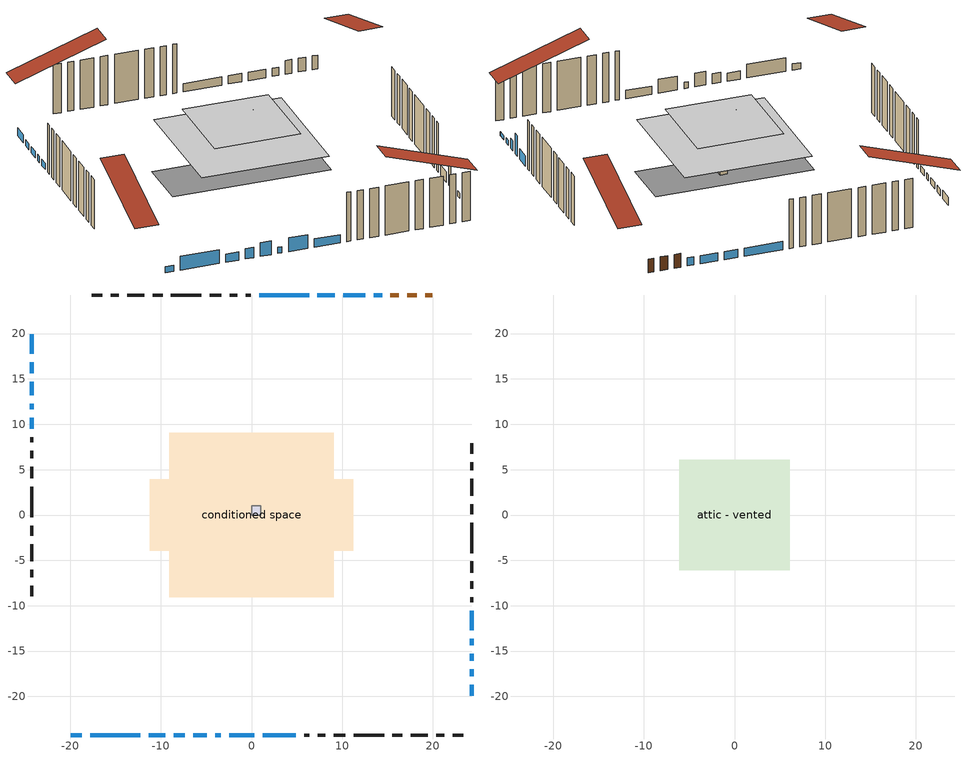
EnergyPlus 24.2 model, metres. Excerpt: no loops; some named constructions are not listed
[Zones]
central ac airloop ret air zone
 floor adiabatic (AdiabaticConst): 0,0 0,1 1,1 1,0 z0
 wall adiabatic (AdiabaticConst): 0,1 0,0 1,0 1,1 0,1 z0:1
 ceiling adiabatic (AdiabaticConst): 1,0 1,1 0,1 0,0 z1
conditioned space
 floor adiabatic (AdiabaticFloorConstruction): -9.06,-9.06 -9.06,9.06 9.06,9.06 9.06,-9.06 z4.88
 floor foundation (Slab1 construction): -11.21,-3.93 -11.21,3.93 11.21,3.93 11.21,-3.93 z0
 wall outside (AdiabaticWallConstruction 1): 19.91,24.25 19.16,24.25 / 18.23,24.25 17.18,24.25 / 16.25,24.25 15.31,24.25 z0:2.03
 wall outside (AdiabaticWallConstruction): 14.39,24.25 13.47,24.25 / -24.25,19.91 -24.25,17.78 / 12.54,24.25 10.1,24.25 / -11.35,-24.25 -9.52,-24.25 / 9.18,24.25 7.27,24.25 / 6.34,24.25 0.85,24.25 / 1.22,-24.25 4.88,-24.25 z0:1.22; -19.92,-24.25 -18.69,-24.25 / -24.25,16.85 -24.25,15.63 / -24.25,14.7 -24.25,13.18 / -24.25,12.25 -24.25,11.64 / -24.25,10.71 -24.25,9.49 / -3.99,-24.25 -3.38,-24.25 z0:0.92; 24.25,-19.92 24.25,-18.69 z0:0.61; 24.25,-17.77 24.25,-17 z0:0.76; -17.77,-24.25 -12.28,-24.25 / -6.45,-24.25 -4.92,-24.25 / -2.45,-24.25 0.29,-24.25 z0:2.03; 24.25,-16.08 24.25,-15.31 z0:1.53; 24.25,-14.38 24.25,-13.62 z0:3.05; -8.59,-24.25 -7.37,-24.25 / 24.25,-12.69 24.25,-10.56 z0:1.52
 wall outside (Wall1 construction): -0.07,24.25 -0.64,24.25 / 5.81,-24.25 6.37,-24.25 / -24.25,8.56 -24.25,7.99 / 24.25,-9.63 24.25,-9.06 z0:7.32
 wall outside (Wall3 construction): -1.57,24.25 -2.39,24.25 / 7.3,-24.25 8.12,-24.25 / -24.25,7.07 -24.25,6.25 / 24.25,-8.13 24.25,-7.32 z0:7.32
 wall outside (Wall4 construction): -3.32,24.25 -4.59,24.25 / 9.05,-24.25 10.32,-24.25 / -24.25,5.32 -24.25,4.05 / 24.25,-6.39 24.25,-5.12 z0:7.32
 wall outside (Wall5 construction): -5.51,24.25 -8.87,24.25 / 11.25,-24.25 14.61,-24.25 / -24.25,3.12 -24.25,-0.24 / 24.25,-4.19 24.25,-0.83 z0:7.32
 wall outside (Wall6 construction): -9.8,24.25 -10.91,24.25 / 15.53,-24.25 16.64,-24.25 / -24.25,-1.17 -24.25,-2.27 / 24.25,0.1 24.25,1.2 z0:7.32
 wall outside (Wall7 construction): -11.84,24.25 -13.72,24.25 / 17.57,-24.25 19.45,-24.25 / -24.25,-3.2 -24.25,-5.08 / 24.25,2.13 24.25,4.01 z0:7.32
 wall outside (Wall8 construction): -14.64,24.25 -15.51,24.25 / 20.38,-24.25 21.24,-24.25 / -24.25,-6.01 -24.25,-6.87 / 24.25,4.94 24.25,5.8 z0:7.32
 wall outside (Wall9 construction): -16.44,24.25 -17.59,24.25 / 22.17,-24.25 23.32,-24.25 / -24.25,-7.8 -24.25,-8.95 / 24.25,6.73 24.25,7.88 z0:7.32
 window (WindowConstruction 21): 14.39,24.25 13.47,24.25 z0:1.22
 window (WindowConstruction 5): -19.91,-24.25 -18.69,-24.25 z0:0.91
 window (WindowConstruction 6): -24.25,19.91 -24.25,17.78 z0:1.22
 window (WindowConstruction 7): -24.25,16.85 -24.25,15.63 z0:0.91
 window (WindowConstruction 8): 24.25,-19.91 24.25,-18.69 z0:0.61
 window (WindowConstruction 9): 24.25,-17.77 24.25,-17 z0:0.76
 window (WindowConstruction 10): 12.54,24.25 10.1,24.25 z0:1.22
 window (WindowConstruction 11): -17.77,-24.25 -12.28,-24.25 z0:2.03
 window (WindowConstruction 12): -11.35,-24.25 -9.52,-24.25 z0:1.22
 window (WindowConstruction 13): -24.25,14.7 -24.25,13.18 z0:0.91
 window (WindowConstruction 14): -24.25,12.25 -24.25,11.64 z0:0.91
 window (WindowConstruction 15): 24.25,-16.07 24.25,-15.31 z0:1.52
 window (WindowConstruction 16): 24.25,-14.38 24.25,-13.62 z0:3.05
 window (WindowConstruction 17): 9.18,24.25 7.27,24.25 z0:1.22
 window (WindowConstruction 18): -8.59,-24.25 -7.37,-24.25 z0:1.52
 window (WindowConstruction 19): -6.44,-24.25 -4.92,-24.25 z0:2.03
 window (WindowConstruction 20): -24.25,10.71 -24.25,9.49 z0:0.91
 window (WindowConstruction): 24.25,-12.69 24.25,-10.56 z0:1.52
 window (WindowConstruction 1): 6.34,24.25 0.86,24.25 z0:1.22
 window (WindowConstruction 2): -3.99,-24.25 -3.38,-24.25 z0:0.91
 window (WindowConstruction 3): -2.45,-24.25 0.29,-24.25 z0:2.03
 window (WindowConstruction 4): 1.22,-24.25 4.88,-24.25 z0:1.22
 door (Door): 19.91,24.25 19.16,24.25 z0:2.03
 door (Door 1): 18.23,24.25 17.18,24.25 z0:2.03
 door (Door 2): 16.25,24.25 15.32,24.25 z0:2.03
 ceiling adiabatic (AdiabaticFloorConstruction): 9.06,-9.06 9.06,9.06 -9.06,9.06 -9.06,-9.06 z4.88
attic - vented
 floor to conditioned space (Floor1 construction Reversed): -6.1,-6.1 -6.1,6.1 6.1,6.1 6.1,-6.1 z7.32
 floor to conditioned space (Floor2 construction Reversed): -2.62,-2.62 -2.62,2.62 2.62,2.62 2.62,-2.62 z7.32
 roof outside (Roof1 construction): 20.84,24.25,7.32 20.84,11.32,11.62 24.25,11.32,11.62 24.25,24.25,7.32; -20.84,-24.25,7.32 -20.84,-11.32,11.62 -24.25,-11.32,11.62 -24.25,-24.25,7.32; -24.25,20.84,7.32 -11.32,20.84,11.62 -11.32,24.25,11.62 -24.25,24.25,7.32; 24.25,-20.84,7.32 11.32,-20.84,11.62 11.32,-24.25,11.62 24.25,-24.25,7.32
[Schedule:Day:Interval]
clothes dryer exhaust 0 schedule day: No, 01:00, 0.123457, 02:00, 0.0740741, 03:00, 0.0493827, 04:00, 0.0246914, 05:00, 0.0493827, 06:00, 0.0740741, 07:00, 0.197531, 08:00, 0.395062, 09:00, 0.592593, 10:00, 0.839506, 11:00, 0.962963, 12:00, 1, 13:00, 0.91358, 14:00, 0.82716, 15:00, 0.716049, 16:00, 0.753086, 17:00, 0.679012, 18:00, 0.666667, 20:00, 0.62963, 21:00, 0.641975, 22:00, 0.666667, 23:00, 0.54321, 24:00, 0.296296
clothes dryer exhaust 0 schedule default day; cooling season schedule day; cooling season schedule day 2; cooling season schedule default day; exterior lighting schedule default day; natural vent schedule default day: No, 24:00, 0
cooling season schedule day 1: No, 24:00, 1
exterior lighting schedule day: No, 01:00, 0.566667, 03:00, 0.524167, 05:00, 0.495833, 06:00, 0.5525, 07:00, 0.623333, 08:00, 0.580833, 09:00, 0.439167, 10:00, 0.354167, 12:00, 0.34, 13:00, 0.354167, 14:00, 0.396667, 15:00, 0.425, 16:00, 0.495833, 17:00, 0.623333, 18:00, 0.793333, 19:00, 0.906667, 20:00, 0.963333, 21:00, 0.991667, 22:00, 0.920833, 23:00, 0.793333, 24:00, 0.665833
exterior lighting schedule day 1: No, 01:00, 0.528571, 03:00, 0.488929, 05:00, 0.4625, 06:00, 0.515357, 07:00, 0.581429, 08:00, 0.541786, 09:00, 0.409643, 10:00, 0.330357, 12:00, 0.317143, 13:00, 0.330357, 14:00, 0.37, 15:00, 0.396429, 16:00, 0.4625, 17:00, 0.581429, 18:00, 0.74, 19:00, 0.845714, 20:00, 0.898571, 21:00, 0.925, 22:00, 0.858929, 23:00, 0.74, 24:00, 0.621071
exterior lighting schedule day 10: No, 01:00, 0.552381, 03:00, 0.510952, 05:00, 0.483333, 06:00, 0.538571, 07:00, 0.607619, 08:00, 0.56619, 09:00, 0.428095, 10:00, 0.345238, 12:00, 0.331429, 13:00, 0.345238, 14:00, 0.386667, 15:00, 0.414286, 16:00, 0.483333, 17:00, 0.607619, 18:00, 0.773333, 19:00, 0.88381, 20:00, 0.939048, 21:00, 0.966667, 22:00, 0.897619, 23:00, 0.773333, 24:00, 0.649048
exterior lighting schedule day 11: No, 01:00, 0.571429, 03:00, 0.528571, 05:00, 0.5, 06:00, 0.557143, 07:00, 0.628571, 08:00, 0.585714, 09:00, 0.442857, 10:00, 0.357143, 12:00, 0.342857, 13:00, 0.357143, 14:00, 0.4, 15:00, 0.428571, 16:00, 0.5, 17:00, 0.628571, 18:00, 0.8, 19:00, 0.914286, 20:00, 0.971429, 21:00, 1, 22:00, 0.928571, 23:00, 0.8, 24:00, 0.671429
exterior lighting schedule day 2: No, 01:00, 0.485714, 03:00, 0.449286, 05:00, 0.425, 06:00, 0.473571, 07:00, 0.534286, 08:00, 0.497857, 09:00, 0.376429, 10:00, 0.303571, 12:00, 0.291429, 13:00, 0.303571, 14:00, 0.34, 15:00, 0.364286, 16:00, 0.425, 17:00, 0.534286, 18:00, 0.68, 19:00, 0.777143, 20:00, 0.825714, 21:00, 0.85, 22:00, 0.789286, 23:00, 0.68, 24:00, 0.570714
exterior lighting schedule day 3: No, 01:00, 0.442857, 03:00, 0.409643, 05:00, 0.3875, 06:00, 0.431786, 07:00, 0.487143, 08:00, 0.453929, 09:00, 0.343214, 10:00, 0.276786, 12:00, 0.265714, 13:00, 0.276786, 14:00, 0.31, 15:00, 0.332143, 16:00, 0.3875, 17:00, 0.487143, 18:00, 0.62, 19:00, 0.708571, 20:00, 0.752857, 21:00, 0.775, 22:00, 0.719643, 23:00, 0.62, 24:00, 0.520357
exterior lighting schedule day 4: No, 01:00, 0.4, 03:00, 0.37, 05:00, 0.35, 06:00, 0.39, 07:00, 0.44, 08:00, 0.41, 09:00, 0.31, 10:00, 0.25, 12:00, 0.24, 13:00, 0.25, 14:00, 0.28, 15:00, 0.3, 16:00, 0.35, 17:00, 0.44, 18:00, 0.56, 19:00, 0.64, 20:00, 0.68, 21:00, 0.7, 22:00, 0.65, 23:00, 0.56, 24:00, 0.47
exterior lighting schedule day 5: No, 01:00, 0.380952, 03:00, 0.352381, 05:00, 0.333333, 06:00, 0.371429, 07:00, 0.419048, 08:00, 0.390476, 09:00, 0.295238, 10:00, 0.238095, 12:00, 0.228571, 13:00, 0.238095, 14:00, 0.266667, 15:00, 0.285714, 16:00, 0.333333, 17:00, 0.419048, 18:00, 0.533333, 19:00, 0.609524, 20:00, 0.647619, 21:00, 0.666667, 22:00, 0.619048, 23:00, 0.533333, 24:00, 0.447619
exterior lighting schedule day 6: No, 01:00, 0.390476, 03:00, 0.36119, 05:00, 0.341667, 06:00, 0.380714, 07:00, 0.429524, 08:00, 0.400238, 09:00, 0.302619, 10:00, 0.244048, 12:00, 0.234286, 13:00, 0.244048, 14:00, 0.273333, 15:00, 0.292857, 16:00, 0.341667, 17:00, 0.429524, 18:00, 0.546667, 19:00, 0.624762, 20:00, 0.66381, 21:00, 0.683333, 22:00, 0.634524, 23:00, 0.546667, 24:00, 0.45881
exterior lighting schedule day 7: No, 01:00, 0.419048, 03:00, 0.387619, 05:00, 0.366667, 06:00, 0.408571, 07:00, 0.460952, 08:00, 0.429524, 09:00, 0.324762, 10:00, 0.261905, 12:00, 0.251429, 13:00, 0.261905, 14:00, 0.293333, 15:00, 0.314286, 16:00, 0.366667, 17:00, 0.460952, 18:00, 0.586667, 19:00, 0.670476, 20:00, 0.712381, 21:00, 0.733333, 22:00, 0.680952, 23:00, 0.586667, 24:00, 0.492381
exterior lighting schedule day 8: No, 01:00, 0.466667, 03:00, 0.431667, 05:00, 0.408333, 06:00, 0.455, 07:00, 0.513333, 08:00, 0.478333, 09:00, 0.361667, 10:00, 0.291667, 12:00, 0.28, 13:00, 0.291667, 14:00, 0.326667, 15:00, 0.35, 16:00, 0.408333, 17:00, 0.513333, 18:00, 0.653333, 19:00, 0.746667, 20:00, 0.793333, 21:00, 0.816667, 22:00, 0.758333, 23:00, 0.653333, 24:00, 0.548333
exterior lighting schedule day 9: No, 01:00, 0.509524, 03:00, 0.47131, 05:00, 0.445833, 06:00, 0.496786, 07:00, 0.560476, 08:00, 0.522262, 09:00, 0.394881, 10:00, 0.318452, 12:00, 0.305714, 13:00, 0.318452, 14:00, 0.356667, 15:00, 0.382143, 16:00, 0.445833, 17:00, 0.560476, 18:00, 0.713333, 19:00, 0.815238, 20:00, 0.86619, 21:00, 0.891667, 22:00, 0.827976, 23:00, 0.713333, 24:00, 0.59869
[Schedule:Week:Daily]
clothes dryer exhaust 0 schedule Week Rule - Jan1-Dec31: clothes dryer exhaust 0 schedule day, clothes dryer exhaust 0 schedule day, clothes dryer exhaust 0 schedule day, clothes dryer exhaust 0 schedule day, clothes dryer exhaust 0 schedule day, clothes dryer exhaust 0 schedule day, clothes dryer exhaust 0 schedule day, clothes dryer exhaust 0 schedule default day, clothes dryer exhaust 0 schedule default day, clothes dryer exhaust 0 schedule default day, clothes dryer exhaust 0 schedule default day, clothes dryer exhaust 0 schedule default day
cooling season schedule Week Rule - Jan1-May26: cooling season schedule day, cooling season schedule day, cooling season schedule day, cooling season schedule day, cooling season schedule day, cooling season schedule day, cooling season schedule day, cooling season schedule default day, cooling season schedule default day, cooling season schedule default day, cooling season schedule default day, cooling season schedule default day
cooling season schedule Week Rule - May27-Jun2: cooling season schedule day, cooling season schedule day, cooling season schedule day, cooling season schedule day, cooling season schedule day, cooling season schedule day 1, cooling season schedule day 1, cooling season schedule default day, cooling season schedule default day, cooling season schedule default day, cooling season schedule default day, cooling season schedule default day
cooling season schedule Week Rule - Jun3-Aug25: cooling season schedule day 1, cooling season schedule day 1, cooling season schedule day 1, cooling season schedule day 1, cooling season schedule day 1, cooling season schedule day 1, cooling season schedule day 1, cooling season schedule default day, cooling season schedule default day, cooling season schedule default day, cooling season schedule default day, cooling season schedule default day
cooling season schedule Week Rule - Aug26-Sep1: cooling season schedule day 1, cooling season schedule day 1, cooling season schedule day 1, cooling season schedule day 1, cooling season schedule day 1, cooling season schedule day 1, cooling season schedule day 2, cooling season schedule default day, cooling season schedule default day, cooling season schedule default day, cooling season schedule default day, cooling season schedule default day
cooling season schedule Week Rule - Sep2-Dec31: cooling season schedule day 2, cooling season schedule day 2, cooling season schedule day 2, cooling season schedule day 2, cooling season schedule day 2, cooling season schedule day 2, cooling season schedule day 2, cooling season schedule default day, cooling season schedule default day, cooling season schedule default day, cooling season schedule default day, cooling season schedule default day
exterior lighting schedule Week Rule - Feb25-Mar3: exterior lighting schedule day 1, exterior lighting schedule day 1, exterior lighting schedule day 1, exterior lighting schedule day 1, exterior lighting schedule day 2, exterior lighting schedule day 2, exterior lighting schedule day 2, exterior lighting schedule default day, exterior lighting schedule default day, exterior lighting schedule default day, exterior lighting schedule default day, exterior lighting schedule default day
exterior lighting schedule Week Rule - Mar4-Mar31: exterior lighting schedule day 2, exterior lighting schedule day 2, exterior lighting schedule day 2, exterior lighting schedule day 2, exterior lighting schedule day 2, exterior lighting schedule day 2, exterior lighting schedule day 2, exterior lighting schedule default day, exterior lighting schedule default day, exterior lighting schedule default day, exterior lighting schedule default day, exterior lighting schedule default day
exterior lighting schedule Week Rule - Apr1-Apr28: exterior lighting schedule day 3, exterior lighting schedule day 3, exterior lighting schedule day 3, exterior lighting schedule day 3, exterior lighting schedule day 3, exterior lighting schedule day 3, exterior lighting schedule day 3, exterior lighting schedule default day, exterior lighting schedule default day, exterior lighting schedule default day, exterior lighting schedule default day, exterior lighting schedule default day
exterior lighting schedule Week Rule - Apr29-May5: exterior lighting schedule day 3, exterior lighting schedule day 3, exterior lighting schedule day 4, exterior lighting schedule day 4, exterior lighting schedule day 4, exterior lighting schedule day 4, exterior lighting schedule day 4, exterior lighting schedule default day, exterior lighting schedule default day, exterior lighting schedule default day, exterior lighting schedule default day, exterior lighting schedule default day
exterior lighting schedule Week Rule - May6-May26: exterior lighting schedule day 4, exterior lighting schedule day 4, exterior lighting schedule day 4, exterior lighting schedule day 4, exterior lighting schedule day 4, exterior lighting schedule day 4, exterior lighting schedule day 4, exterior lighting schedule default day, exterior lighting schedule default day, exterior lighting schedule default day, exterior lighting schedule default day, exterior lighting schedule default day
exterior lighting schedule Week Rule - May27-Jun2: exterior lighting schedule day 4, exterior lighting schedule day 4, exterior lighting schedule day 4, exterior lighting schedule day 4, exterior lighting schedule day 4, exterior lighting schedule day 5, exterior lighting schedule day 5, exterior lighting schedule default day, exterior lighting schedule default day, exterior lighting schedule default day, exterior lighting schedule default day, exterior lighting schedule default day
exterior lighting schedule Week Rule - Jun3-Jun30: exterior lighting schedule day 5, exterior lighting schedule day 5, exterior lighting schedule day 5, exterior lighting schedule day 5, exterior lighting schedule day 5, exterior lighting schedule day 5, exterior lighting schedule day 5, exterior lighting schedule default day, exterior lighting schedule default day, exterior lighting schedule default day, exterior lighting schedule default day, exterior lighting schedule default day
exterior lighting schedule Week Rule - Jul1-Jul28: exterior lighting schedule day 6, exterior lighting schedule day 6, exterior lighting schedule day 6, exterior lighting schedule day 6, exterior lighting schedule day 6, exterior lighting schedule day 6, exterior lighting schedule day 6, exterior lighting schedule default day, exterior lighting schedule default day, exterior lighting schedule default day, exterior lighting schedule default day, exterior lighting schedule default day
exterior lighting schedule Week Rule - Jul29-Aug4: exterior lighting schedule day 6, exterior lighting schedule day 6, exterior lighting schedule day 6, exterior lighting schedule day 7, exterior lighting schedule day 7, exterior lighting schedule day 7, exterior lighting schedule day 7, exterior lighting schedule default day, exterior lighting schedule default day, exterior lighting schedule default day, exterior lighting schedule default day, exterior lighting schedule default day
exterior lighting schedule Week Rule - Aug5-Aug25: exterior lighting schedule day 7, exterior lighting schedule day 7, exterior lighting schedule day 7, exterior lighting schedule day 7, exterior lighting schedule day 7, exterior lighting schedule day 7, exterior lighting schedule day 7, exterior lighting schedule default day, exterior lighting schedule default day, exterior lighting schedule default day, exterior lighting schedule default day, exterior lighting schedule default day
exterior lighting schedule Week Rule - Aug26-Sep1: exterior lighting schedule day 7, exterior lighting schedule day 7, exterior lighting schedule day 7, exterior lighting schedule day 7, exterior lighting schedule day 7, exterior lighting schedule day 7, exterior lighting schedule day 8, exterior lighting schedule default day, exterior lighting schedule default day, exterior lighting schedule default day, exterior lighting schedule default day, exterior lighting schedule default day
exterior lighting schedule Week Rule - Sep2-Sep29: exterior lighting schedule day 8, exterior lighting schedule day 8, exterior lighting schedule day 8, exterior lighting schedule day 8, exterior lighting schedule day 8, exterior lighting schedule day 8, exterior lighting schedule day 8, exterior lighting schedule default day, exterior lighting schedule default day, exterior lighting schedule default day, exterior lighting schedule default day, exterior lighting schedule default day
exterior lighting schedule Week Rule - Sep30-Oct6: exterior lighting schedule day 8, exterior lighting schedule day 9, exterior lighting schedule day 9, exterior lighting schedule day 9, exterior lighting schedule day 9, exterior lighting schedule day 9, exterior lighting schedule day 9, exterior lighting schedule default day, exterior lighting schedule default day, exterior lighting schedule default day, exterior lighting schedule default day, exterior lighting schedule default day
exterior lighting schedule Week Rule - Oct7-Oct27: exterior lighting schedule day 9, exterior lighting schedule day 9, exterior lighting schedule day 9, exterior lighting schedule day 9, exterior lighting schedule day 9, exterior lighting schedule day 9, exterior lighting schedule day 9, exterior lighting schedule default day, exterior lighting schedule default day, exterior lighting schedule default day, exterior lighting schedule default day, exterior lighting schedule default day
exterior lighting schedule Week Rule - Oct28-Nov3: exterior lighting schedule day 9, exterior lighting schedule day 9, exterior lighting schedule day 9, exterior lighting schedule day 9, exterior lighting schedule day 10, exterior lighting schedule day 10, exterior lighting schedule day 10, exterior lighting schedule default day, exterior lighting schedule default day, exterior lighting schedule default day, exterior lighting schedule default day, exterior lighting schedule default day
exterior lighting schedule Week Rule - Nov4-Nov24: exterior lighting schedule day 10, exterior lighting schedule day 10, exterior lighting schedule day 10, exterior lighting schedule day 10, exterior lighting schedule day 10, exterior lighting schedule day 10, exterior lighting schedule day 10, exterior lighting schedule default day, exterior lighting schedule default day, exterior lighting schedule default day, exterior lighting schedule default day, exterior lighting schedule default day
exterior lighting schedule Week Rule - Nov25-Dec1: exterior lighting schedule day 10, exterior lighting schedule day 10, exterior lighting schedule day 10, exterior lighting schedule day 10, exterior lighting schedule day 10, exterior lighting schedule day 10, exterior lighting schedule day 11, exterior lighting schedule default day, exterior lighting schedule default day, exterior lighting schedule default day, exterior lighting schedule default day, exterior lighting schedule default day
exterior lighting schedule Week Rule - Dec2-Dec31: exterior lighting schedule day 11, exterior lighting schedule day 11, exterior lighting schedule day 11, exterior lighting schedule day 11, exterior lighting schedule day 11, exterior lighting schedule day 11, exterior lighting schedule day 11, exterior lighting schedule default day, exterior lighting schedule default day, exterior lighting schedule default day, exterior lighting schedule default day, exterior lighting schedule default day
natural vent schedule Week Rule - Jan1-Dec31: natural vent schedule default day, natural vent schedule default day, natural vent schedule default day, natural vent schedule default day, natural vent schedule default day, natural vent schedule default day, natural vent schedule default day, natural vent schedule default day, natural vent schedule default day, natural vent schedule default day, natural vent schedule default day, natural vent schedule default day
[Schedule:Year]
clothes dryer exhaust 0 schedule: clothes dryer exhaust 0 schedule Week Rule - Jan1-Dec31, 1, 1, 12, 31
cooling season schedule: cooling season schedule Week Rule - Jan1-May26, 1, 1, 5, 26, cooling season schedule Week Rule - May27-Jun2, 5, 27, 6, 2, cooling season schedule Week Rule - Jun3-Aug25, 6, 3, 8, 25, cooling season schedule Week Rule - Aug26-Sep1, 8, 26, 9, 1, cooling season schedule Week Rule - Sep2-Dec31, 9, 2, 12, 31
natural vent schedule: natural vent schedule Week Rule - Jan1-Dec31, 1, 1, 12, 31
